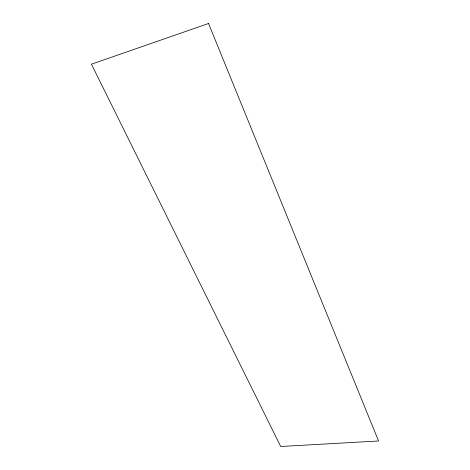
<?xml version="1.0" encoding="UTF-8"?>
<svg xmlns="http://www.w3.org/2000/svg" width="470" height="470" viewBox="0 0 470 470"><rect width="100%" height="100%" fill="white"/><g stroke="black" fill="none" stroke-linecap="round" stroke-linejoin="round"><path stroke-width="0.7" d="M208.539 23.5L91.438 64.19L280.702 446.5L378.562 440.983L208.539 23.5"/></g></svg>
